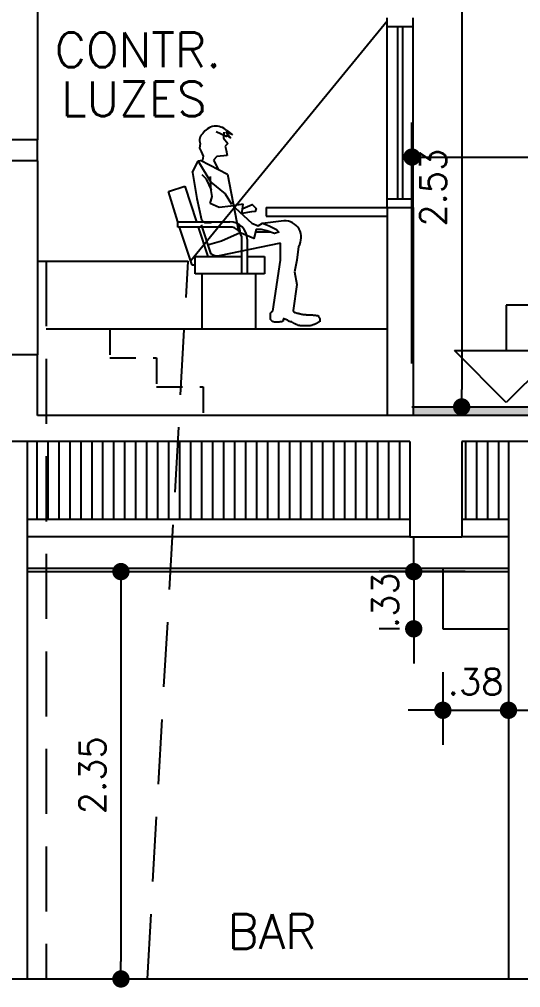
# Model space of a CAD drawing. Extents: x -14 to 107, y -33 to 53.
# Drawn here: x 24.42 to 27.31, y -23.3 to -17.72 of the extents above; entities that cross this region are included whole.
import ezdxf
from ezdxf.enums import TextEntityAlignment as Align

# ---------------------------------------------------------------- set-up
doc = ezdxf.new("R2010")
doc.units = 0
doc.header["$LTSCALE"] = 1.5
doc.header["$MEASUREMENT"] = 0
doc.linetypes.add('HIDDEN', pattern=[0.375, 0.25, -0.125])
doc.layers.get('0').update_dxf_attribs({"linetype": 'CONTINUOUS'})
doc.layers.get('DEFPOINTS').update_dxf_attribs({"linetype": 'CONTINUOUS'})
for name, color, linetype in [('A-ESTRUTURA', 4, 'CONTINUOUS'), ('A-FORRO', 2, 'CONTINUOUS'), ('A-MOBILIA', 1, 'CONTINUOUS'), ('A-PAREDE', 3, 'CONTINUOUS'), ('CARIMBO', 7, 'CONTINUOUS'), ('DUT', 3, 'CONTINUOUS'), ('HACHURA1', 1, 'CONTINUOUS'), ('N-LNHVISTA', 2, 'CONTINUOUS'), ('N-NOTACOES', 7, 'CONTINUOUS'), ('N-PROJECAO', 2, 'CONTINUOUS'), ('N-PROJEÇÃO', 1, 'HIDDEN'), ('N-TEXTO', 2, 'CONTINUOUS'), ('P-PESSOA', 7, 'CONTINUOUS')]:
    doc.layers.add(name, color=color, linetype=linetype)
doc.styles.add('COTA', font='romans.shx')
doc.styles.add('REGUA-080', font='simplex', dxfattribs={"height": 0.15})
doc.styles.add('ROMANS', font='romans')
doc.dimstyles.new('DG060-1', dxfattribs={"dimscale": 0.1, "dimtxt": 1.5, "dimasz": 1, "dimexe": 2, "dimexo": 2.5, "dimgap": 0.9, "dimtad": 1, "dimzin": 4, "dimtxsty": 'COTA', "dimblk": 'DOT', "dimblk1": 'DOT', "dimblk2": 'DOT', "dimsah": 1, "dimcen": 0.09, "dimclrd": 1, "dimclre": 1, "dimclrt": 2, "dimazin": 3, "dimtfac": 1, "dimtdec": 4, "dimtix": 1, "dimtmove": 0, "dimatfit": 3, "dimtvp": 2, "dimtolj": 1, "dimtzin": 0})

# ---------------------------------------------------------------- blocks, each defined once
blk = doc.blocks.new('N-1903')
at = {"layer": 'N-NOTACOES', "color": 1}
for p, q in [((0.012546, 0.005615), (0, 0.005615)), ((0, 0.005615), (0, 0.003)), ((-0.003, 0.003), (0.003, 0.003)), ((0, 0), (-0.003, 0.003)), ((0.003, 0.003), (0, 0))]:
    blk.add_line(p, q, dxfattribs=at)
at = {"layer": 'N-NOTACOES', "color": 2, "style": 'ROMANS'}
blk.add_attdef('COTAC', text='', height=0.002, dxfattribs=at).set_placement((0.007851, 0.006908), align=Align.MIDDLE)
blk = doc.blocks.new('PESSOA')
at = {"layer": 'A-MOBILIA'}
for p, q in [((-0.9738, 0.7935), (-0.8786, 0.8244)), ((-0.9196, 0.6179), (-0.9738, 0.7935)), ((-0.8786, 0.8244), (-0.8117, 0.6179)), ((-0.9196, 0.5879), (-0.9196, 0.6179)), ((-0.9196, 0.6179), (-0.6196, 0.6179)), ((-0.6196, 0.5879), (-0.9196, 0.5879)), ((-0.8363, 0.3679), (-0.9096, 0.5879)), ((-0.5496, 0.3179), (-0.5496, 0.5179)), ((-0.5196, 0.5179), (-0.5196, 0.3179)), ((-0.8196, 0.4179), (-0.5496, 0.4179)), ((-0.8196, 0.3179), (-0.8196, 0.4179)), ((-0.5196, 0.4179), (-0.4196, 0.4179)), ((-0.4196, 0.4179), (-0.4196, 0.3179)), ((-0.8196, 0.3679), (-0.8363, 0.3679)), ((-0.4196, 0.3179), (-0.8196, 0.3179)), ((-0.7803, 0.3179), (-0.7803, 0)), ((-0.4721, 0.3179), (-0.4721, 0))]:
    blk.add_line(p, q, dxfattribs=at)
at = {"layer": 'A-MOBILIA', "extrusion": (5.54832e-28, 1, 0)}
for p, q in [((-0.802, 0.5879), (-0.7469, 0.4179)), ((-0.7851, 0.601), (-0.73, 0.431))]:
    blk.add_line(p, q, dxfattribs=at)
at = {"layer": 'A-MOBILIA'}
for radius in [0.1, 0.07]:
    blk.add_arc((-0.6196, 0.5179), radius, 0, 90, dxfattribs=at)
at = {"layer": 'P-PESSOA'}
for p, q in [((-0.6371, 1.1081), (-0.6977, 1.1376)), ((-0.6045, 1.1202), (-0.6416, 1.1361)), ((-0.6416, 1.1361), (-0.6128, 1.1013)), ((-0.6371, 1.144), (-0.6045, 1.1202)), ((-0.6128, 1.1013), (-0.6371, 1.1202)), ((-0.6371, 1.1202), (-0.6371, 1.1081)), ((-0.6414, 1.0315), (-0.635, 1.0001)), ((-0.8352, 0.9031), (-0.8026, 0.9692)), ((-0.8026, 0.9692), (-0.7782, 0.9741)), ((-0.7892, 0.9732), (-0.6332, 0.8928)), ((-0.7743, 0.9963), (-0.7782, 0.9741)), ((-0.7147, 0.9728), (-0.6873, 0.9207)), ((-0.635, 1.0001), (-0.6936, 0.9952)), ((-0.6332, 0.8928), (-0.5697, 0.5631)), ((-0.3069, 0.6241), (-0.4309, 0.6082)), ((-0.5701, 0.6054), (-0.5602, 0.5542)), ((-0.3867, 0.559), (-0.4713, 0.5578)), ((-0.3267, 0.4949), (-0.6801, 0.4211))]:
    blk.add_line(p, q, dxfattribs=at)
at = {"layer": 'P-PESSOA', "linetype": 'CONTINUOUS'}
for p, q in [((-0.655, 1.1345), (-0.6564, 1.1)), ((-0.6564, 1.1), (-0.6304, 1.069)), ((-0.6304, 1.069), (-0.6463, 1.0544)), ((-0.6463, 1.0544), (-0.6413, 1.0313)), ((-0.6936, 0.9952), (-0.7147, 0.9728)), ((-0.8352, 0.9031), (-0.8091, 0.7517)), ((-0.7547, 0.8648), (-0.7787, 0.8891)), ((-0.7245, 0.8016), (-0.7547, 0.8648)), ((-0.7288, 0.8109), (-0.7318, 0.8795)), ((-0.7214, 0.763), (-0.7288, 0.8109)), ((-0.8091, 0.7517), (-0.7828, 0.6295)), ((-0.7334, 0.7226), (-0.7214, 0.763)), ((-0.6811, 0.7009), (-0.7334, 0.7226)), ((-0.6146, 0.7075), (-0.6811, 0.7009)), ((-0.5421, 0.7197), (-0.6146, 0.7075)), ((-0.5496, 0.6624), (-0.5421, 0.7197)), ((-0.7828, 0.6295), (-0.7657, 0.6143)), ((-0.7657, 0.6143), (-0.7274, 0.6121)), ((-0.6684, 0.5066), (-0.7485, 0.4828)), ((-0.5602, 0.5542), (-0.6684, 0.5066)), ((-0.3267, 0.3967), (-0.3267, 0.4949)), ((-0.2224, 0.4758), (-0.2334, 0.3967)), ((-0.3702, 0.1028), (-0.3267, 0.3967)), ((-0.2334, 0.3967), (-0.246, 0.3302)), ((-0.246, 0.3302), (-0.2334, 0.2564)), ((-0.2334, 0.2564), (-0.2546, 0.1062)), ((-0.3839, 0.0544), (-0.3839, 0.0903)), ((-0.3839, 0.0903), (-0.3821, 0.0903)), ((-0.3821, 0.0938), (-0.3803, 0.0956)), ((-0.3821, 0.0903), (-0.3821, 0.0938)), ((-0.3803, 0.0956), (-0.3785, 0.0974)), ((-0.3785, 0.0974), (-0.3767, 0.0992)), ((-0.3767, 0.0992), (-0.3767, 0.101)), ((-0.3767, 0.101), (-0.3749, 0.101)), ((-0.3749, 0.101), (-0.3749, 0.1028)), ((-0.3749, 0.1028), (-0.3702, 0.1028)), ((-0.3713, 0.1064), (-0.3695, 0.1064)), ((-0.3049, 0.058), (-0.3121, 0.058)), ((-0.3121, 0.058), (-0.3121, 0.0454)), ((-0.3049, 0.0562), (-0.3049, 0.058)), ((-0.2995, 0.0562), (-0.3049, 0.0562)), ((-0.2977, 0.0544), (-0.2995, 0.0562)), ((-0.2546, 0.1062), (-0.2546, 0.1028)), ((-0.2546, 0.1028), (-0.2511, 0.1028)), ((-0.2511, 0.1028), (-0.2511, 0.0992)), ((-0.2511, 0.0992), (-0.2475, 0.0992)), ((-0.2475, 0.0992), (-0.2475, 0.0974)), ((-0.2475, 0.0974), (-0.2457, 0.0974)), ((-0.2457, 0.0974), (-0.2457, 0.0956)), ((-0.2457, 0.0956), (-0.2439, 0.0956)), ((-0.2439, 0.0956), (-0.2421, 0.0938)), ((-0.2421, 0.0938), (-0.2385, 0.0938)), ((-0.2385, 0.0938), (-0.2367, 0.0921)), ((-0.2367, 0.0921), (-0.2349, 0.0921)), ((-0.2349, 0.0921), (-0.2331, 0.0903)), ((-0.2331, 0.0903), (-0.2223, 0.0903)), ((-0.2223, 0.0903), (-0.2223, 0.0885)), ((-0.2223, 0.0885), (-0.2152, 0.0885)), ((-0.2152, 0.0885), (-0.2152, 0.0867)), ((-0.2152, 0.0867), (-0.2098, 0.0867)), ((-0.2098, 0.0867), (-0.208, 0.0849)), ((-0.208, 0.0849), (-0.199, 0.0849)), ((-0.199, 0.0849), (-0.1972, 0.0831)), ((-0.1972, 0.0831), (-0.1811, 0.0831)), ((-0.1811, 0.0831), (-0.1775, 0.0813)), ((-0.1775, 0.0813), (-0.1398, 0.0813)), ((-0.1398, 0.0813), (-0.138, 0.0795)), ((-0.138, 0.0795), (-0.1236, 0.0795)), ((-0.1236, 0.0795), (-0.1218, 0.0777)), ((-0.1218, 0.0777), (-0.1093, 0.0777)), ((-0.1093, 0.0777), (-0.1075, 0.0759)), ((-0.1075, 0.0759), (-0.1075, 0.0705)), ((-0.1075, 0.0705), (-0.1057, 0.0687)), ((-0.1057, 0.0687), (-0.1057, 0.0651)), ((-0.1057, 0.0651), (-0.1039, 0.0651)), ((-0.1039, 0.0651), (-0.1039, 0.0634)), ((-0.1039, 0.0634), (-0.1021, 0.0634)), ((-0.1021, 0.0634), (-0.1021, 0.0598)), ((-0.1021, 0.0598), (-0.1003, 0.0598)), ((-0.1003, 0.0598), (-0.1003, 0.0418)), ((-0.3821, 0.0544), (-0.3839, 0.0544)), ((-0.3821, 0.0526), (-0.3821, 0.0544)), ((-0.3803, 0.0508), (-0.3821, 0.0526)), ((-0.3785, 0.049), (-0.3803, 0.0508)), ((-0.3767, 0.0472), (-0.3785, 0.049)), ((-0.3749, 0.0454), (-0.3767, 0.0472)), ((-0.3749, 0.0436), (-0.3749, 0.0454)), ((-0.3731, 0.0436), (-0.3749, 0.0436)), ((-0.3713, 0.0418), (-0.3731, 0.0436)), ((-0.3677, 0.0418), (-0.3713, 0.0418)), ((-0.3677, 0.04), (-0.3677, 0.0418)), ((-0.3659, 0.04), (-0.3677, 0.04)), ((-0.3641, 0.0382), (-0.3659, 0.04)), ((-0.3318, 0.0382), (-0.3641, 0.0382)), ((-0.33, 0.04), (-0.3318, 0.0382)), ((-0.3193, 0.04), (-0.33, 0.04)), ((-0.3175, 0.0418), (-0.3193, 0.0418)), ((-0.3193, 0.0418), (-0.3193, 0.04)), ((-0.3157, 0.0436), (-0.3175, 0.0436)), ((-0.3175, 0.0436), (-0.3175, 0.0418)), ((-0.3139, 0.0454), (-0.3157, 0.0436)), ((-0.3121, 0.0454), (-0.3139, 0.0454)), ((-0.2941, 0.0544), (-0.2977, 0.0544)), ((-0.2923, 0.0526), (-0.2941, 0.0544)), ((-0.2905, 0.0526), (-0.2923, 0.0526)), ((-0.2905, 0.0508), (-0.2905, 0.0526)), ((-0.2852, 0.0508), (-0.2905, 0.0508)), ((-0.2852, 0.0472), (-0.2852, 0.0508)), ((-0.2798, 0.0472), (-0.2852, 0.0472)), ((-0.2798, 0.0454), (-0.2798, 0.0472)), ((-0.2762, 0.0436), (-0.2798, 0.0454)), ((-0.2726, 0.0436), (-0.2762, 0.0436)), ((-0.2708, 0.0418), (-0.2726, 0.0436)), ((-0.2672, 0.0418), (-0.2708, 0.0418)), ((-0.2654, 0.04), (-0.2672, 0.0418)), ((-0.2618, 0.04), (-0.2654, 0.04)), ((-0.2618, 0.0382), (-0.2618, 0.04)), ((-0.26, 0.0364), (-0.2618, 0.0382)), ((-0.2582, 0.0364), (-0.26, 0.0364)), ((-0.2564, 0.0347), (-0.2582, 0.0364)), ((-0.2546, 0.0347), (-0.2564, 0.0347)), ((-0.2529, 0.0329), (-0.2546, 0.0347)), ((-0.2511, 0.0329), (-0.2529, 0.0329)), ((-0.2493, 0.0311), (-0.2511, 0.0329)), ((-0.2475, 0.0311), (-0.2493, 0.0311)), ((-0.2457, 0.0293), (-0.2475, 0.0311)), ((-0.2439, 0.0293), (-0.2457, 0.0293)), ((-0.2403, 0.0275), (-0.2439, 0.0293)), ((-0.2367, 0.0275), (-0.2403, 0.0275)), ((-0.2367, 0.0257), (-0.2367, 0.0275)), ((-0.2349, 0.0239), (-0.2367, 0.0257)), ((-0.2295, 0.0239), (-0.2349, 0.0239)), ((-0.2295, 0.0221), (-0.2295, 0.0239)), ((-0.2277, 0.0221), (-0.2295, 0.0221)), ((-0.2259, 0.0203), (-0.2277, 0.0221)), ((-0.2152, 0.0203), (-0.2259, 0.0203)), ((-0.2152, 0.0185), (-0.2152, 0.0203)), ((-0.1541, 0.0185), (-0.2152, 0.0185)), ((-0.1523, 0.0203), (-0.1541, 0.0185)), ((-0.1434, 0.0203), (-0.1523, 0.0203)), ((-0.1416, 0.0221), (-0.1434, 0.0203)), ((-0.138, 0.0239), (-0.1416, 0.0221)), ((-0.1362, 0.0239), (-0.138, 0.0239)), ((-0.1344, 0.0257), (-0.1362, 0.0239)), ((-0.1308, 0.0257), (-0.1344, 0.0257)), ((-0.1272, 0.0275), (-0.1308, 0.0257)), ((-0.1254, 0.0293), (-0.1272, 0.0275)), ((-0.1218, 0.0293), (-0.1254, 0.0293)), ((-0.12, 0.0311), (-0.1218, 0.0293)), ((-0.1164, 0.0311), (-0.12, 0.0311)), ((-0.1146, 0.0329), (-0.1164, 0.0311)), ((-0.1111, 0.0347), (-0.1146, 0.0347)), ((-0.1146, 0.0347), (-0.1146, 0.0329)), ((-0.1093, 0.0364), (-0.1111, 0.0347)), ((-0.1075, 0.0364), (-0.1093, 0.0364)), ((-0.1057, 0.04), (-0.1075, 0.0382)), ((-0.1075, 0.0382), (-0.1075, 0.0364)), ((-0.1021, 0.04), (-0.1057, 0.04)), ((-0.1003, 0.0418), (-0.1021, 0.04))]:
    blk.add_line(p, q, dxfattribs=at)
for points in [[(-0.7912, 1.0705), (-0.7946, 1.0418), (-0.7857, 1.0233), (-0.7743, 0.9963)], [(-0.8017, 0.9683), (-0.7287, 0.8466), (-0.6469, 0.7789), (-0.6105, 0.7204)], [(-0.5882, 0.6993), (-0.4926, 0.61), (-0.4552, 0.595), (-0.4306, 0.61), (-0.3932, 0.595), (-0.3499, 0.5727), (-0.3373, 0.5581), (-0.3622, 0.5508), (-0.4058, 0.5654), (-0.4368, 0.5727), (-0.4677, 0.5727), (-0.48, 0.5212), (-0.5637, 0.5567)], [(-0.5453, 0.6953), (-0.4911, 0.7171), (-0.4682, 0.6952), (-0.4735, 0.6766), (-0.4936, 0.6758), (-0.5492, 0.6662)]]:
    blk.add_lwpolyline(points, dxfattribs=at)
at = {"layer": 'P-PESSOA'}
for centre, radius, start, end in [((-0.7471, 1.0888), 0.0477, 127.3399, 202.5127), ((-0.6996, 1.0798), 0.0897, 45.7873, 148.4559), ((-0.3037, 0.5277), 0.0964, 327.4435, 91.889), ((-0.6861, 0.499), 0.0783, 232.6566, 276.7974), ((-0.7337, 0.5428), 0.133, 293.608, 293.7502)]:
    blk.add_arc(centre, radius, start, end, dxfattribs=at)
blk = doc.blocks.new('DOT')
at = {"color": 0, "linetype": 'BYBLOCK'}
blk.add_line((-0.5, 0), (-1, 0), dxfattribs=at)
at = {"color": 0, "linetype": 'BYBLOCK', "const_width": 0.5}
blk.add_lwpolyline([(-0.25, 0, 1), (0.25, 0, 1)], format="xyb", close=True, dxfattribs=at)
blk = doc.blocks.new('*D52')
at = {"color": 1, "linetype": 'BYBLOCK'}
for p, q in [((24.7131, -20.9024), (25.2049, -20.9024)), ((25.0049, -21.0024), (25.0049, -23.1524)), ((24.7131, -23.2524), (25.2049, -23.2524))]:
    blk.add_line(p, q, dxfattribs=at)
at = {"layer": 'DEFPOINTS', "color": 0, "linetype": 'BYBLOCK'}
for p in [(24.4631, -20.9024), (24.4631, -23.2524), (25.0049, -23.2524)]:
    blk.add_point(p, dxfattribs=at)
at = {"color": 1, "linetype": 'BYBLOCK', "xscale": 0.1, "yscale": 0.1, "zscale": 0.1}
for p, rotation in [((25.0049, -20.9024), 90), ((25.0049, -23.2524), 270)]:
    blk.add_blockref('DOT', p, dxfattribs=dict(at, rotation=rotation))
at = {"color": 2, "linetype": 'BYBLOCK', "insert": (24.8399, -22.0774), "char_height": 0.15, "attachment_point": 5, "rotation": 90, "style": 'COTA'}
blk.add_mtext('\\A1;2.35', dxfattribs=at)
blk = doc.blocks.new('_DOT')
at = {"color": 0, "linetype": 'BYBLOCK'}
blk.add_line((-0.5, 0), (-1, 0), dxfattribs=at)
at = {"color": 0, "linetype": 'BYBLOCK', "const_width": 0.5}
blk.add_lwpolyline([(-0.25, 0, 1), (0.25, 0, 1)], format="xyb", close=True, dxfattribs=at)
blk = doc.blocks.new('*D53')
at = {"color": 1, "linetype": 'BYBLOCK'}
for p, q in [((26.6956, -20.8024), (26.6956, -20.7024)), ((26.9931, -20.9024), (26.4956, -20.9024)), ((26.6956, -20.9024), (26.6956, -21.2324)), ((26.6131, -21.2324), (26.4956, -21.2324)), ((26.6956, -21.3324), (26.6956, -21.4324))]:
    blk.add_line(p, q, dxfattribs=at)
at = {"layer": 'DEFPOINTS', "color": 0, "linetype": 'BYBLOCK'}
for p in [(27.2431, -20.9024), (26.6956, -21.2324), (26.8631, -21.2324)]:
    blk.add_point(p, dxfattribs=at)
at = {"color": 1, "linetype": 'BYBLOCK', "xscale": 0.1, "yscale": 0.1, "zscale": 0.1}
for p, rotation in [((26.6956, -20.9024), 270), ((26.6956, -21.2324), 90)]:
    blk.add_blockref('DOT', p, dxfattribs=dict(at, rotation=rotation))
at = {"color": 2, "linetype": 'BYBLOCK', "insert": (26.5306, -21.0674), "char_height": 0.15, "attachment_point": 5, "rotation": 90, "style": 'COTA'}
blk.add_mtext('\\A1;.33', dxfattribs=at)
blk = doc.blocks.new('*D54')
at = {"color": 1, "linetype": 'BYBLOCK'}
for p, q in [((26.8639, -21.4824), (26.8639, -21.9024)), ((27.2431, -21.4824), (27.2431, -21.9024)), ((26.7639, -21.7024), (26.6639, -21.7024)), ((26.8639, -21.7024), (27.2431, -21.7024)), ((27.3431, -21.7024), (27.4431, -21.7024))]:
    blk.add_line(p, q, dxfattribs=at)
at = {"layer": 'DEFPOINTS', "color": 0, "linetype": 'BYBLOCK'}
for p in [(26.8639, -21.2324), (27.2431, -21.2324), (27.2431, -21.7024)]:
    blk.add_point(p, dxfattribs=at)
at = {"color": 1, "linetype": 'BYBLOCK', "xscale": 0.1, "yscale": 0.1, "zscale": 0.1}
blk.add_blockref('DOT', (26.8639, -21.7024), dxfattribs=at)
at = {"color": 1, "linetype": 'BYBLOCK', "xscale": 0.1, "yscale": 0.1, "zscale": 0.1, "rotation": 180}
blk.add_blockref('DOT', (27.2431, -21.7024), dxfattribs=at)
at = {"color": 2, "linetype": 'BYBLOCK', "insert": (27.0535, -21.5374), "char_height": 0.15, "attachment_point": 5, "style": 'COTA'}
blk.add_mtext('\\A1;.38', dxfattribs=at)
blk = doc.blocks.new('*D57')
at = {"color": 1, "linetype": 'BYBLOCK'}
for p, q in [((26.9431, -17.4224), (27.4302, -17.4224)), ((27.2302, -17.5224), (27.2302, -19.8524)), ((26.9431, -19.9524), (27.4302, -19.9524))]:
    blk.add_line(p, q, dxfattribs=at)
at = {"layer": 'DEFPOINTS', "color": 0, "linetype": 'BYBLOCK'}
for p in [(26.6931, -17.4224), (26.6931, -19.9524), (27.2302, -19.9524)]:
    blk.add_point(p, dxfattribs=at)
at = {"color": 1, "linetype": 'BYBLOCK', "xscale": 0.1, "yscale": 0.1, "zscale": 0.1}
for p, rotation in [((27.2302, -17.4224), 90), ((27.2302, -19.9524), 270)]:
    blk.add_blockref('DOT', p, dxfattribs=dict(at, rotation=rotation))
at = {"color": 2, "linetype": 'BYBLOCK', "insert": (27.0652, -18.6874), "char_height": 0.15, "attachment_point": 5, "rotation": 90, "style": 'COTA'}
blk.add_mtext('\\A1;2.53', dxfattribs=at)
blk = doc.blocks.new('*D82')
at = {"color": 1, "linetype": 'BYBLOCK'}
for p, q in [((26.6855, -19.7024), (26.6855, -18.3109)), ((29.3106, -19.6824), (29.3106, -18.3109)), ((26.7855, -18.5109), (29.2106, -18.5109))]:
    blk.add_line(p, q, dxfattribs=at)
at = {"layer": 'DEFPOINTS', "color": 0, "linetype": 'BYBLOCK'}
for p in [(29.3106, -18.5109), (29.3106, -19.9324), (26.6855, -19.9524)]:
    blk.add_point(p, dxfattribs=at)
at = {"color": 1, "linetype": 'BYBLOCK', "xscale": 0.1, "yscale": 0.1, "zscale": 0.1, "rotation": 180}
blk.add_blockref('DOT', (26.6855, -18.5109), dxfattribs=at)
at = {"color": 1, "linetype": 'BYBLOCK', "xscale": 0.1, "yscale": 0.1, "zscale": 0.1}
blk.add_blockref('DOT', (29.3106, -18.5109), dxfattribs=at)
at = {"color": 2, "linetype": 'BYBLOCK', "insert": (27.9981, -18.3459), "char_height": 0.15, "attachment_point": 5, "style": 'COTA'}
blk.add_mtext('\\A1;2.36', dxfattribs=at)

msp = doc.modelspace()

# ---------------------------------------------------------------- hatches: boundary and pattern name
at = {"layer": 'DUT'}
h = msp.add_hatch(dxfattribs=at)
h.set_pattern_fill('ANSI31', color=1, scale=0.02, angle=45, style=0)
h.set_pattern_definition([(90, (7.375176, -43.08307), (-0.0635, 7e-18), [])])
h.paths.add_polyline_path([(29.1171, -20.6024), (29.1171, -20.1524), (27.3831, -20.1524), (27.3831, -20.6024)])
h.paths.add_polyline_path([(27.2431, -20.1524), (26.9731, -20.1524), (26.9731, -20.6024), (27.2431, -20.6024)])
h.paths.add_polyline_path([(26.6731, -20.6024), (26.6731, -20.1524), (25.334, -20.1524), (25.3083, -20.6024)])
h.paths.add_polyline_path([(25.3083, -20.6024), (25.334, -20.1524), (24.5731, -20.1524), (24.5731, -20.6024)])
h.paths.add_polyline_path([(24.5731, -20.1524), (24.4631, -20.1524), (24.4631, -20.6024), (24.5731, -20.6024)])
at = {"layer": 'HACHURA1'}
h = msp.add_hatch(dxfattribs=at)
h.set_pattern_fill('AR-SAND', scale=0.003, angle=45, style=0)
h.set_pattern_definition([(82.5, (7.37518, -43.08307), (-0.1072144, 0.10042605), [0, -0.115824, 0, -0.12954, 0, -0.123825]), (52.5, (7.37518, -43.08307), (-0.0567033, 0.2474199), [0, -0.062484, 0, -0.104394, 0, -0.040005]), (12.5, (7.3089, -43.14935), (0.16748995, 0.1680997), [0, -0.0381, 0, -0.13716, 0, -0.17907]), (2.5, (7.3089, -43.14935), (0.1146843, 0.2092652), [0, -0.01905, 0, -0.089916, 0, -0.10287])])
h.paths.add_polyline_path([(31.8171, -20.4491), (31.8171, -20.2502), (30.9171, -20.2502), (30.9171, -20.0513), (30.0171, -20.0513), (30.0171, -19.9524), (28.2931, -19.9524), (28.2931, -20.0024), (29.2671, -20.0024), (29.2671, -20.0355), (33.8561, -21.0497), (33.8561, -20.8169), (33.6171, -20.8169), (33.6171, -20.648), (32.7171, -20.648), (32.7171, -20.4491)])
h.paths.add_polyline_path([(28.0599, -20.0024), (28.0599, -19.9524), (26.6931, -19.9524), (26.6931, -20.0024)])
h.paths.add_polyline_path([(28.2931, -20.0024), (28.2931, -19.9524), (28.0599, -19.9524), (28.0599, -20.0024)])
h.paths.add_polyline_path([(29.3716, -20.1487), (29.3716, -19.8892), (29.5216, -19.8892), (29.5216, -20.1487)], flags=9)

# ---------------------------------------------------------------- linework, layer by layer
at = {"layer": 'A-ESTRUTURA'}
for p, q in [((24.5215, -18.4124), (21.9467, -18.4124)), ((24.5231, -18.5324), (24.5231, -18.4124)), ((24.5215, -18.5324), (22.1731, -18.5324)), ((24.5231, -20.0024), (24.5231, -19.6524)), ((29.2671, -20.0024), (24.5231, -20.0024)), ((26.6731, -20.1524), (24.3731, -20.1524)), ((26.6731, -20.1524), (26.6731, -20.7024)), ((26.9731, -20.1524), (26.9731, -20.7024)), ((26.6731, -20.7024), (26.9731, -20.7024)), ((22.1731, -23.2524), (31.5331, -23.2524))]:
    msp.add_line(p, q, dxfattribs=at)
for points in [[(24.5231, -19.6524), (24.3731, -19.6524)], [(29.1171, -20.1524), (26.9731, -20.1524)]]:
    msp.add_lwpolyline(points, dxfattribs=at)
at = {"layer": 'A-FORRO'}
for p, q in [((24.4631, -20.8824), (27.2431, -20.8824)), ((26.8631, -20.8824), (26.8631, -21.2324)), ((24.4631, -20.9024), (27.2431, -20.9024)), ((26.8631, -21.2324), (27.2431, -21.2324))]:
    msp.add_line(p, q, dxfattribs=at)
at = {"layer": 'A-PAREDE'}
for p, q in [((24.5231, -16.544), (24.5231, -18.4124)), ((24.5231, -18.5324), (24.5231, -19.6524))]:
    msp.add_line(p, q, dxfattribs=at)
at = {"layer": 'DUT'}
for points in [[(26.6731, -20.6024), (24.4631, -20.6024)], [(27.2431, -20.6024), (26.9731, -20.6024)]]:
    msp.add_lwpolyline(points, dxfattribs=at)
at = {"layer": 'N-LNHVISTA'}
for p, q in [((25.4079, -19.1077), (26.5431, -17.7251)), ((25.8431, -18.8024), (25.8431, -18.8524)), ((25.8431, -18.8024), (26.5431, -18.8024)), ((25.8431, -18.8524), (26.5431, -18.8524)), ((24.5231, -19.1124), (25.3931, -19.1124)), ((24.5731, -19.5024), (26.5431, -19.5024)), ((26.6931, -19.9524), (30.0171, -19.9524))]:
    msp.add_line(p, q, dxfattribs=at)
at = {"layer": 'N-LNHVISTA', "color": 7}
for p, q in [((26.5431, -18.8024), (26.5431, -17.7082)), ((26.5431, -17.7582), (26.6931, -17.7582)), ((26.6931, -18.8024), (26.6931, -17.7082)), ((26.5431, -18.7524), (26.6931, -18.7524))]:
    msp.add_line(p, q, dxfattribs=at)
at = {"layer": 'N-LNHVISTA', "color": 1}
for p, q in [((26.6031, -18.7524), (26.6031, -17.7582)), ((26.6331, -18.7524), (26.6331, -17.7582))]:
    msp.add_line(p, q, dxfattribs=at)
at = {"layer": 'N-LNHVISTA', "color": 3}
for p, q in [((26.5431, -18.8024), (26.5431, -20.0024)), ((26.5431, -18.8024), (26.6931, -18.8024)), ((26.6931, -18.8024), (26.6931, -20.0024)), ((24.4631, -20.1524), (24.4631, -23.2524)), ((27.2431, -20.1524), (27.2431, -23.2524))]:
    msp.add_line(p, q, dxfattribs=at)
at = {"layer": 'N-LNHVISTA', "color": 7}
for points in [[(26.6731, -20.7024), (24.4631, -20.7024)], [(27.2431, -20.7024), (26.9731, -20.7024)]]:
    msp.add_lwpolyline(points, dxfattribs=at)
at = {"layer": 'N-PROJECAO', "color": 1, "linetype": 'HIDDEN', "ltscale": 0.4}
for p, q in [((24.9401, -19.5024), (24.9401, -19.6691)), ((24.9401, -19.6691), (25.2101, -19.6691)), ((25.2101, -19.6691), (25.2101, -19.8357)), ((25.2101, -19.8357), (25.4801, -19.8357)), ((25.4801, -19.8357), (25.4801, -20.0024))]:
    msp.add_line(p, q, dxfattribs=at)
at = {"layer": 'N-PROJEÇÃO'}
for p, q in [((24.5731, -19.1124), (24.5731, -23.2524)), ((25.1575, -23.2524), (25.3931, -19.1124))]:
    msp.add_line(p, q, dxfattribs=at)

# ---------------------------------------------------------------- block references
at = {"layer": 'N-LNHVISTA', "xscale": 100, "yscale": 100, "zscale": 100}
msp.add_blockref('N-1903', (27.2302, -19.9274), dxfattribs=at).add_auto_attribs({'COTAC': '103,30'})
at = {"layer": 'P-PESSOA'}
msp.add_blockref('PESSOA', (26.2531, -19.5024), dxfattribs=at)

# ---------------------------------------------------------------- texts
at = {"layer": 'N-TEXTO', "color": 3, "style": 'REGUA-080'}
for s, p in [('CONTR.', (24.623, -17.9926)), ('LUZES', (24.6604, -18.2754)), ('BAR', (25.6201, -23.0777))]:
    msp.add_text(s, height=0.2, dxfattribs=at).set_placement(p)

# ---------------------------------------------------------------- dimensions: what is measured, and where the dimension line sits
at = {"layer": 'CARIMBO'}
for base, p1, p2, picture, middle in [((26.6956, -21.2324), (27.2431, -20.9024), (26.8631, -21.2324), '*D53', (26.5306, -21.0674)), ((25.0049, -23.2524), (24.4631, -20.9024), (24.4631, -23.2524), '*D52', (24.8399, -22.0774))]:
    dim = msp.add_linear_dim(base=base, p1=p1, p2=p2, angle=90, dimstyle='DG060-1', dxfattribs=at)
    dim.commit()
    dim.dimension.update_dxf_attribs({"geometry": picture, "text_midpoint": middle})
dim = msp.add_linear_dim(base=(27.2431, -21.7024), p1=(26.8639, -21.2324), p2=(27.2431, -21.2324), dimstyle='DG060-1', dxfattribs=at)
dim.commit()
dim.dimension.update_dxf_attribs({"geometry": '*D54', "text_midpoint": (27.0535, -21.5374)})
at = {"layer": 'N-TEXTO'}
dim = msp.add_linear_dim(base=(26.9726, -19.9524), p1=(26.4355, -17.4224), p2=(26.4355, -19.9524), angle=90, dimstyle='DG060-1', dxfattribs=at)
dim.commit()
dim.dimension.update_dxf_attribs({"geometry": '*D57', "text_midpoint": (26.8076, -18.6874), "insert": (-0.2576, 0)})
dim = msp.add_linear_dim(base=(29.3106, -18.5109), p1=(26.6855, -19.9524), p2=(29.3106, -19.9324), text='2.36', dimstyle='DG060-1', dxfattribs=at)
dim.commit()
dim.dimension.update_dxf_attribs({"geometry": '*D82', "text_midpoint": (27.9981, -18.3459)})

doc.saveas('drawing.dxf')
